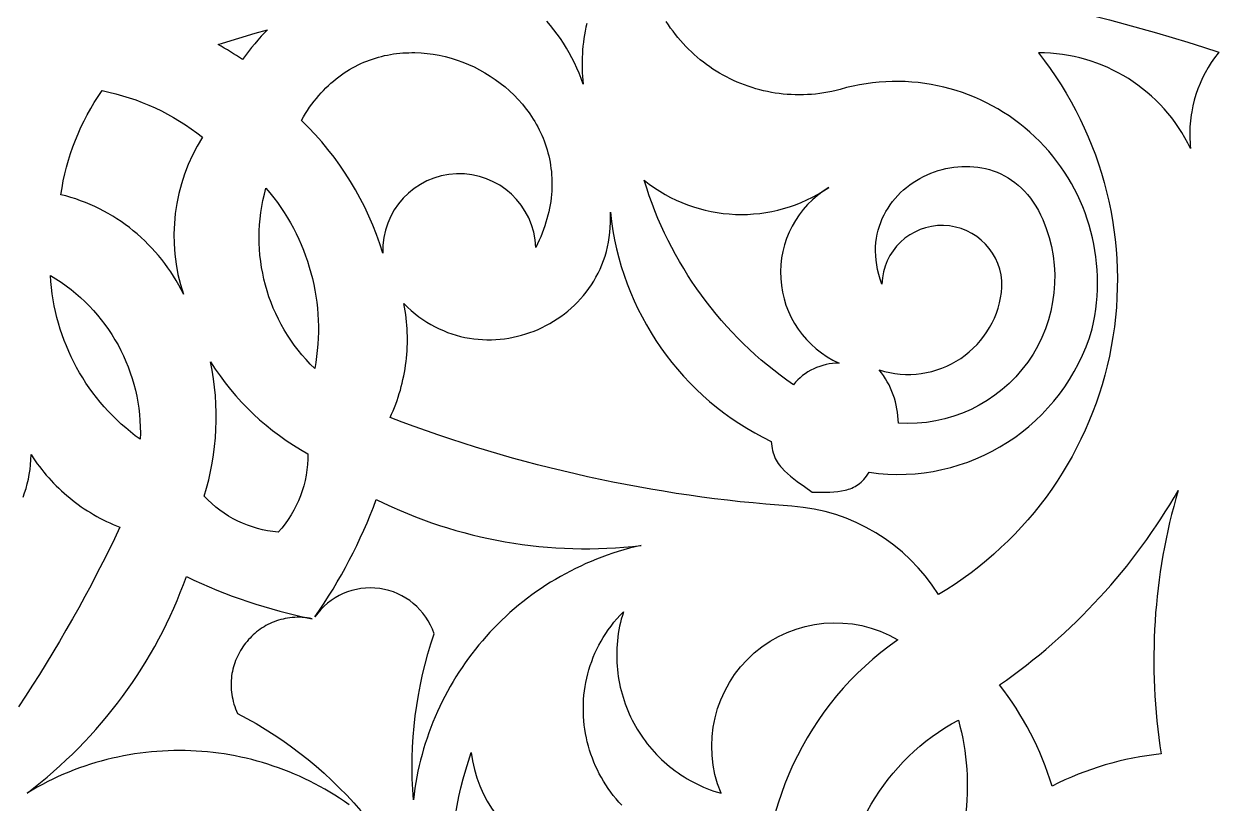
# Model space of a CAD drawing. Extents: x -570 to 570, y -570 to 570.
# Drawn here: x -121.8 to 93.2, y 141.2 to 280.2 of the extents above; entities that cross this region are included whole.
import ezdxf

# ---------------------------------------------------------------- set-up
doc = ezdxf.new("R2010")
doc.units = 0
doc.layers.add('LAYER_1', color=18, linetype='CONTINUOUS')
doc.layers.add('LAYER_2', color=174, linetype='CONTINUOUS')

msp = doc.modelspace()

# ---------------------------------------------------------------- linework, layer by layer
at = {"layer": 'LAYER_1'}
for points in [[(-0.01, 290, -0.080315), (91.37, 275.22), (91.22, 275.04), (90.59, 274.2), (89.99, 273.34), (89.44, 272.46), (88.92, 271.54), (88.45, 270.61), (88.01, 269.65), (87.62, 268.67), (87.28, 267.67), (86.98, 266.66), (86.72, 265.62), (86.52, 264.58), (86.43, 264.05), (86.36, 263.51), (86.3, 262.98), (86.25, 262.44), (86.21, 261.9), (86.19, 261.36), (86.17, 260.81), (86.18, 260.26), (86.19, 259.71), (86.22, 259.16), (86.26, 258.61), (86.31, 258.05), (85.83, 259.02), (85.31, 259.96), (84.76, 260.88), (84.19, 261.78), (83.58, 262.65), (82.95, 263.5), (82.28, 264.32), (81.59, 265.12), (80.88, 265.89), (80.14, 266.63), (79.37, 267.34), (78.58, 268.03), (77.77, 268.69), (76.94, 269.32), (76.09, 269.92), (75.22, 270.49), (74.32, 271.03), (73.41, 271.54), (72.48, 272.02), (71.54, 272.46), (70.58, 272.87), (69.6, 273.25), (68.61, 273.59), (67.61, 273.91), (66.59, 274.18), (65.56, 274.42), (64.52, 274.63), (63.47, 274.79), (62.41, 274.93), (61.34, 275.02), (60.27, 275.07), (59.19, 275.09, -0.453995), (41.34, 178.53, 0.240725), (15.2, 194.27), (15.17, 194.28, -0.074077), (-56.47, 210.08), (-56.19, 210.68), (-55.94, 211.28), (-55.69, 211.88), (-55.46, 212.49), (-55.23, 213.11), (-55.02, 213.72), (-54.83, 214.34), (-54.64, 214.97), (-54.47, 215.59), (-54.31, 216.22), (-54.17, 216.86), (-54.03, 217.49), (-53.91, 218.13), (-53.8, 218.77), (-53.7, 219.41), (-53.62, 220.05), (-53.55, 220.69), (-53.49, 221.34), (-53.44, 221.98), (-53.41, 222.63), (-53.39, 223.28), (-53.38, 223.93), (-53.38, 224.58), (-53.4, 225.22), (-53.43, 225.87), (-53.47, 226.52), (-53.53, 227.17), (-53.6, 227.82), (-53.68, 228.46), (-53.77, 229.11), (-53.88, 229.76), (-54, 230.4), (-53.35, 229.76), (-52.69, 229.16), (-52.01, 228.59), (-51.32, 228.06), (-50.62, 227.56), (-49.91, 227.09), (-49.18, 226.66), (-48.45, 226.26), (-47.71, 225.9), (-46.96, 225.57), (-46.2, 225.26), (-45.43, 225), (-44.66, 224.76), (-43.89, 224.55), (-43.11, 224.38), (-42.33, 224.23), (-41.55, 224.12), (-40.76, 224.03), (-39.97, 223.98), (-39.19, 223.95), (-38.4, 223.96), (-37.62, 223.99), (-36.84, 224.05), (-36.06, 224.14), (-35.29, 224.25), (-34.52, 224.39), (-33.76, 224.56), (-33, 224.76), (-32.26, 224.98), (-31.52, 225.23), (-30.79, 225.5), (-30.07, 225.8), (-29.36, 226.13), (-28.66, 226.48), (-27.97, 226.85), (-27.3, 227.24), (-26.64, 227.66), (-26, 228.11), (-25.37, 228.57), (-24.76, 229.06), (-24.17, 229.57), (-23.59, 230.1), (-23.03, 230.66), (-22.5, 231.23), (-21.98, 231.83), (-21.49, 232.45), (-21.01, 233.08), (-20.56, 233.74), (-20.14, 234.42), (-19.74, 235.11), (-19.36, 235.83), (-19.01, 236.56), (-18.69, 237.31), (-18.39, 238.08), (-18.13, 238.86), (-17.89, 239.67), (-17.69, 240.49), (-17.51, 241.32), (-17.37, 242.18), (-17.26, 243.05), (-17.19, 243.93), (-17.15, 244.83), (-17.14, 245.74), (-17.17, 246.67, 0.260478), (11.51, 205.81), (11.54, 205.38), (11.6, 204.97), (11.67, 204.57), (11.76, 204.19), (11.86, 203.82), (11.98, 203.47), (12.11, 203.14), (12.25, 202.81), (12.41, 202.5), (12.59, 202.2), (12.77, 201.91), (12.97, 201.62), (13.18, 201.35), (13.4, 201.09), (13.88, 200.58), (14.4, 200.09), (14.95, 199.62), (15.54, 199.16), (16.15, 198.7), (17.46, 197.77), (18.84, 196.77), (20.47, 196.79), (21.24, 196.79), (21.98, 196.81), (22.7, 196.85), (23.39, 196.91), (24.06, 197), (24.7, 197.12), (25.01, 197.2), (25.31, 197.29), (25.61, 197.4), (25.9, 197.52), (26.19, 197.65), (26.47, 197.8), (26.75, 197.96), (27.01, 198.14), (27.28, 198.34), (27.54, 198.56), (27.79, 198.8), (28.04, 199.06), (28.28, 199.34), (28.51, 199.64), (28.74, 199.97), (28.97, 200.32, 0.373134), (68.78, 225.87, 0.574165), (23.81, 268.57), (23.08, 268.39), (22.35, 268.22), (21.62, 268.07), (20.89, 267.95), (20.16, 267.84), (19.43, 267.75), (18.71, 267.69), (17.98, 267.64), (17.25, 267.61), (16.53, 267.6), (15.81, 267.61), (15.09, 267.64), (14.37, 267.68), (13.66, 267.75), (12.95, 267.83), (12.24, 267.93), (11.54, 268.05), (10.84, 268.19), (10.15, 268.34), (9.46, 268.51), (8.78, 268.7), (8.1, 268.91), (7.43, 269.13), (6.77, 269.37), (6.11, 269.62), (5.46, 269.89), (4.81, 270.18), (4.18, 270.48), (3.55, 270.8), (2.93, 271.13), (2.32, 271.47), (1.72, 271.84), (1.13, 272.21), (0.55, 272.61), (-0.03, 273.01), (-0.59, 273.43), (-1.14, 273.86), (-1.68, 274.31), (-2.21, 274.77), (-2.73, 275.25), (-3.24, 275.74), (-3.73, 276.24), (-4.21, 276.75), (-4.68, 277.28), (-5.13, 277.81), (-5.58, 278.36), (-6, 278.93), (-6.42, 279.5), (-6.82, 280.09), (-7.2, 280.69)], [(-15.12, 140.96), (-15.65, 141.53), (-16.16, 142.12), (-16.65, 142.72), (-17.12, 143.33), (-17.56, 143.95), (-17.99, 144.59), (-18.4, 145.24), (-18.78, 145.9), (-19.15, 146.58), (-19.49, 147.26), (-19.81, 147.95), (-20.11, 148.65), (-20.39, 149.36), (-20.65, 150.08), (-20.88, 150.8), (-21.09, 151.53), (-21.29, 152.27), (-21.45, 153.01), (-21.6, 153.76), (-21.72, 154.51), (-21.82, 155.26), (-21.9, 156.02), (-21.95, 156.78), (-21.99, 157.54), (-21.99, 158.3), (-21.98, 159.07), (-21.94, 159.83), (-21.88, 160.59), (-21.79, 161.36), (-21.68, 162.12), (-21.55, 162.88), (-21.39, 163.63), (-21.2, 164.38), (-21, 165.13), (-20.76, 165.87), (-20.51, 166.61), (-20.22, 167.35), (-19.92, 168.07), (-19.59, 168.79), (-19.23, 169.5), (-18.84, 170.2), (-18.44, 170.9), (-18, 171.58), (-17.54, 172.26), (-17.06, 172.92), (-16.54, 173.58), (-16, 174.22), (-15.44, 174.85), (-14.85, 175.47), (-15.04, 174.82), (-15.22, 174.17), (-15.38, 173.53), (-15.52, 172.88), (-15.65, 172.23), (-15.76, 171.58), (-15.85, 170.94), (-15.92, 170.29), (-15.98, 169.64), (-16.02, 169), (-16.04, 168.35), (-16.05, 167.71), (-16.04, 167.07), (-16.02, 166.43), (-15.98, 165.79), (-15.92, 165.16), (-15.85, 164.53), (-15.76, 163.9), (-15.66, 163.28), (-15.54, 162.66), (-15.41, 162.04), (-15.26, 161.43), (-15.1, 160.82), (-14.92, 160.22), (-14.73, 159.62), (-14.52, 159.03), (-14.3, 158.45), (-14.07, 157.87), (-13.82, 157.29), (-13.56, 156.72), (-13.28, 156.16), (-12.99, 155.61), (-12.69, 155.06), (-12.37, 154.52), (-12.04, 153.99), (-11.7, 153.46), (-11.34, 152.95), (-10.98, 152.44), (-10.6, 151.94), (-10.2, 151.45), (-9.8, 150.97), (-9.38, 150.5), (-8.95, 150.04), (-8.51, 149.59), (-8.06, 149.15), (-7.6, 148.72), (-7.12, 148.3), (-6.63, 147.89), (-6.14, 147.5), (-5.63, 147.11), (-5.11, 146.74), (-4.58, 146.38), (-4.04, 146.03), (-3.49, 145.7), (-2.93, 145.38), (-2.35, 145.07), (-1.77, 144.77), (-1.18, 144.49), (-0.58, 144.22), (0.03, 143.97), (0.65, 143.73), (1.28, 143.51), (1.92, 143.3), (2.56, 143.11, -0.719328), (34.1, 170.45, 0.270929), (10.49, 119.46, 0.777705)], [(-45.88, 124.61, -0.089383), (-41.99, 150.4, 0.578149), (-4.86, 134.58)]]:
    msp.add_lwpolyline(points, format="xyb", dxfattribs=at)
for points in [[(-21.38, 280.3), (-21.53, 279.64), (-21.66, 278.98), (-21.78, 278.32), (-21.89, 277.65), (-21.98, 276.98), (-22.06, 276.31), (-22.12, 275.64), (-22.17, 274.96), (-22.2, 274.29), (-22.23, 273.61), (-22.23, 272.93), (-22.22, 272.25), (-22.2, 271.57), (-22.17, 270.89), (-22.11, 270.21), (-22.05, 269.53), (-22.39, 270.49), (-22.76, 271.44), (-23.16, 272.38), (-23.59, 273.3), (-24.04, 274.2), (-24.51, 275.08), (-25.01, 275.95), (-25.53, 276.79), (-26.08, 277.62), (-26.65, 278.43), (-27.24, 279.22), (-27.86, 279.99), (-28.49, 280.73)], [(-121.94, 195.88), (-121.66, 196.65), (-121.4, 197.45), (-121.18, 198.26), (-120.99, 199.09), (-120.83, 199.94), (-120.7, 200.8), (-120.6, 201.68), (-120.54, 202.57), (-120.51, 203.48), (-120.16, 202.93), (-119.79, 202.39), (-119.41, 201.86), (-119.02, 201.34), (-118.62, 200.83), (-118.21, 200.32), (-117.79, 199.82), (-117.36, 199.33), (-116.93, 198.85), (-116.48, 198.38), (-116.02, 197.92), (-115.56, 197.47), (-115.09, 197.02), (-114.61, 196.59), (-114.12, 196.16), (-113.62, 195.75), (-113.11, 195.34), (-112.6, 194.95), (-112.08, 194.56), (-111.55, 194.19), (-111.01, 193.82), (-110.47, 193.47), (-109.92, 193.13), (-109.36, 192.79), (-108.79, 192.47), (-108.22, 192.16), (-107.64, 191.86), (-107.06, 191.57), (-106.47, 191.29), (-105.87, 191.03), (-105.27, 190.77), (-104.66, 190.53), (-105.65, 188.45), (-106.66, 186.38), (-107.69, 184.32), (-108.75, 182.27), (-109.81, 180.23), (-110.9, 178.2), (-112.01, 176.18), (-113.13, 174.18), (-114.28, 172.18), (-115.44, 170.19), (-116.62, 168.22), (-117.81, 166.26), (-119.03, 164.3), (-120.26, 162.36), (-121.51, 160.43), (-122.78, 158.52)], [(-63.77, 141.07), (-64.61, 141.65), (-65.47, 142.23), (-66.33, 142.78), (-67.21, 143.31), (-68.09, 143.83), (-68.98, 144.32), (-69.88, 144.8), (-70.78, 145.26), (-71.7, 145.71), (-72.62, 146.13), (-73.54, 146.53), (-74.48, 146.92), (-75.41, 147.29), (-76.36, 147.64), (-77.31, 147.97), (-78.27, 148.28), (-79.23, 148.58), (-80.19, 148.85), (-81.16, 149.11), (-82.14, 149.34), (-83.11, 149.56), (-84.1, 149.76), (-85.08, 149.94), (-86.07, 150.11), (-87.06, 150.25), (-88.05, 150.37), (-89.05, 150.48), (-90.04, 150.57), (-91.04, 150.63), (-92.04, 150.68), (-93.04, 150.71), (-94.05, 150.72), (-95.05, 150.71), (-96.05, 150.69), (-97.05, 150.64), (-98.05, 150.57), (-99.05, 150.49), (-100.05, 150.38), (-101.05, 150.26), (-102.05, 150.12), (-103.04, 149.95), (-104.04, 149.77), (-105.03, 149.57), (-106.01, 149.35), (-107, 149.11), (-107.98, 148.85), (-108.96, 148.57), (-109.93, 148.27), (-110.9, 147.95), (-111.87, 147.62), (-112.83, 147.26), (-113.78, 146.88), (-114.73, 146.49), (-115.68, 146.07), (-116.62, 145.63), (-117.55, 145.18), (-118.48, 144.7), (-119.4, 144.2), (-120.31, 143.69), (-121.21, 143.15), (-120, 144.09), (-118.81, 145.04), (-117.64, 146.01), (-116.48, 147), (-115.35, 148.02), (-114.23, 149.05), (-113.13, 150.1), (-112.06, 151.17), (-111, 152.26), (-109.97, 153.37), (-108.95, 154.49), (-107.96, 155.64), (-106.98, 156.8), (-106.03, 157.98), (-105.1, 159.17), (-104.19, 160.38), (-103.31, 161.61), (-102.44, 162.85), (-101.6, 164.11), (-100.78, 165.38), (-99.99, 166.67), (-99.21, 167.97), (-98.46, 169.29), (-97.74, 170.62), (-97.03, 171.97), (-96.36, 173.33), (-95.7, 174.7), (-95.07, 176.08), (-94.47, 177.48), (-93.89, 178.89), (-93.33, 180.31), (-92.8, 181.75), (-91.46, 181.11), (-90.11, 180.5), (-88.75, 179.91), (-87.38, 179.34), (-86.01, 178.79), (-84.62, 178.27), (-83.23, 177.76), (-81.83, 177.28), (-80.43, 176.82), (-79.01, 176.38), (-77.59, 175.97), (-76.16, 175.58), (-74.73, 175.21), (-73.29, 174.86), (-71.84, 174.53), (-70.39, 174.23), (-70.84, 174.31), (-71.29, 174.38), (-71.74, 174.43), (-72.18, 174.46), (-72.62, 174.48), (-73.06, 174.48), (-73.49, 174.47), (-73.92, 174.44), (-74.34, 174.39), (-74.75, 174.33), (-75.17, 174.26), (-75.57, 174.17), (-75.98, 174.07), (-76.37, 173.95), (-76.76, 173.82), (-77.14, 173.68), (-77.52, 173.52), (-77.89, 173.36), (-78.25, 173.18), (-78.61, 172.99), (-78.96, 172.78), (-79.3, 172.57), (-79.63, 172.34), (-79.96, 172.11), (-80.28, 171.86), (-80.58, 171.61), (-80.88, 171.34), (-81.17, 171.07), (-81.45, 170.78), (-81.73, 170.49), (-81.99, 170.19), (-82.24, 169.88), (-82.48, 169.56), (-82.71, 169.23), (-82.93, 168.9), (-83.14, 168.56), (-83.34, 168.21), (-83.53, 167.86), (-83.71, 167.5), (-83.87, 167.13), (-84.02, 166.76), (-84.16, 166.38), (-84.29, 166), (-84.4, 165.62), (-84.51, 165.22), (-84.59, 164.83), (-84.67, 164.43), (-84.73, 164.03), (-84.78, 163.62), (-84.81, 163.21), (-84.83, 162.8), (-84.83, 162.39), (-84.82, 161.97), (-84.8, 161.55), (-84.76, 161.13), (-84.7, 160.71), (-84.63, 160.29), (-84.54, 159.87), (-84.44, 159.45), (-84.32, 159.02), (-84.18, 158.6), (-84.03, 158.18), (-83.86, 157.76), (-83.67, 157.34), (-82, 156.45), (-80.37, 155.52), (-78.75, 154.55), (-77.17, 153.54), (-75.61, 152.5), (-74.08, 151.41), (-72.58, 150.28), (-71.11, 149.12), (-69.66, 147.92), (-68.25, 146.68), (-66.87, 145.41), (-65.53, 144.1), (-64.21, 142.76), (-62.93, 141.38), (-61.69, 139.97)]]:
    msp.add_lwpolyline(points, dxfattribs=at)
for points in [[(-78.84, 278.7), (-79.45, 278.05), (-80.04, 277.38), (-80.62, 276.71), (-81.19, 276.02), (-81.75, 275.32), (-82.29, 274.62), (-82.82, 273.89, 0.017842), (-87.14, 276.6), (-86.39, 276.84), (-80.54, 278.6), (-78.35, 279.21)], [(-52.04, 275.13), (-50.95, 275.08), (-49.86, 274.99), (-48.78, 274.84), (-47.7, 274.65), (-46.64, 274.41), (-45.58, 274.13), (-44.53, 273.8), (-43.5, 273.43), (-42.48, 273.02), (-41.49, 272.57), (-40.51, 272.07), (-39.55, 271.54), (-38.62, 270.96), (-37.71, 270.35), (-36.82, 269.7), (-35.97, 269.02), (-35.14, 268.3), (-34.35, 267.54), (-33.6, 266.75), (-32.87, 265.94), (-32.19, 265.08), (-31.86, 264.65), (-31.55, 264.2), (-31.24, 263.75), (-30.95, 263.29), (-30.66, 262.83), (-30.39, 262.35), (-30.12, 261.88), (-29.87, 261.39), (-29.63, 260.9), (-29.41, 260.4), (-29.19, 259.89), (-28.99, 259.38), (-28.8, 258.86), (-28.62, 258.33), (-28.46, 257.8), (-28.31, 257.27), (-28.17, 256.73), (-28.05, 256.18), (-27.94, 255.63), (-27.85, 255.07), (-27.77, 254.5), (-27.7, 253.94), (-27.65, 253.36), (-27.62, 252.78), (-27.6, 252.2), (-27.6, 251.61), (-27.61, 251.02), (-27.64, 250.42), (-27.68, 249.82), (-27.74, 249.22), (-27.82, 248.61), (-27.92, 248), (-28.03, 247.38), (-28.16, 246.76), (-28.31, 246.13), (-28.48, 245.51), (-28.66, 244.88), (-28.86, 244.24), (-29.09, 243.61), (-29.33, 242.96), (-29.59, 242.32), (-29.87, 241.68), (-30.17, 241.03), (-30.48, 240.38, 1), (-57.77, 239.39, 0.128453), (-72.3, 263.05), (-71.94, 263.66), (-71.58, 264.26), (-71.2, 264.83), (-70.82, 265.39), (-70.43, 265.94), (-70.03, 266.46), (-69.62, 266.97), (-69.2, 267.46), (-68.78, 267.94), (-68.35, 268.4), (-67.91, 268.84), (-67.47, 269.27), (-67.02, 269.68), (-66.56, 270.07), (-66.09, 270.45), (-65.62, 270.82), (-65.15, 271.16), (-64.66, 271.5), (-64.18, 271.81), (-63.68, 272.11), (-63.19, 272.4), (-62.69, 272.67), (-62.18, 272.93), (-61.67, 273.17), (-61.16, 273.4), (-60.64, 273.61), (-60.12, 273.81), (-59.59, 273.99), (-59.06, 274.16), (-58.53, 274.32), (-58, 274.46), (-57.47, 274.59), (-56.93, 274.7), (-56.39, 274.8), (-55.85, 274.89), (-55.31, 274.96), (-54.76, 275.02), (-54.22, 275.07), (-53.68, 275.1), (-53.13, 275.12), (-52.58, 275.13)], [(-107.85, 268.35, -0.118726), (-89.92, 260.07, 0.224974), (-93.34, 232.05), (-93.75, 232.88), (-94.18, 233.69), (-94.64, 234.49), (-95.11, 235.27), (-95.6, 236.03), (-96.12, 236.79), (-96.65, 237.52), (-97.2, 238.24), (-97.78, 238.94), (-98.37, 239.63), (-98.97, 240.3), (-99.6, 240.95), (-100.24, 241.59), (-100.9, 242.2), (-101.58, 242.8), (-102.27, 243.38), (-102.98, 243.94), (-103.7, 244.48), (-104.44, 245), (-105.19, 245.5), (-105.95, 245.98), (-106.73, 246.44), (-107.53, 246.87), (-108.33, 247.29), (-109.15, 247.68), (-109.98, 248.06), (-110.82, 248.41), (-111.67, 248.73), (-112.53, 249.04), (-113.41, 249.32), (-114.29, 249.58), (-115.18, 249.81), (-114.99, 251.05), (-114.76, 252.28), (-114.49, 253.51), (-114.19, 254.73), (-113.85, 255.94), (-113.47, 257.14), (-113.06, 258.33), (-112.61, 259.51), (-112.13, 260.67), (-111.61, 261.82), (-111.06, 262.96), (-110.48, 264.07), (-109.87, 265.17), (-109.23, 266.25), (-108.55, 267.31)], [(46.94, 254.85), (47.65, 254.8), (48.35, 254.72), (49.06, 254.6), (49.75, 254.46), (50.44, 254.27), (51.13, 254.05), (51.8, 253.8), (52.46, 253.51), (53.12, 253.18), (53.76, 252.82), (54.38, 252.42), (54.99, 251.98), (55.58, 251.5), (56.16, 250.98), (56.72, 250.42), (57.25, 249.82), (57.77, 249.18), (58.26, 248.5), (58.72, 247.78), (59.17, 247.01), (59.58, 246.21), (59.97, 245.36, -0.562024), (34.2, 209.09, 0.166667), (30.79, 218.59, 0.487168), (52.68, 233.34, 1), (31.27, 233.88), (30.96, 234.75), (30.71, 235.61), (30.5, 236.46), (30.34, 237.3), (30.22, 238.12), (30.15, 238.93), (30.12, 239.73), (30.14, 240.51), (30.19, 241.28), (30.29, 242.03), (30.42, 242.77), (30.6, 243.49), (30.81, 244.19), (31.05, 244.87), (31.33, 245.54), (31.64, 246.19), (31.98, 246.82), (32.35, 247.43), (32.75, 248.02), (33.17, 248.59), (33.63, 249.14), (34.1, 249.66), (34.6, 250.17), (35.13, 250.65), (35.67, 251.11), (36.24, 251.54), (36.82, 251.95), (37.42, 252.34), (38.04, 252.7), (38.67, 253.03), (39.31, 253.34), (39.97, 253.62), (40.64, 253.88), (41.31, 254.1), (42, 254.3), (42.69, 254.47), (43.39, 254.61), (44.1, 254.72), (44.81, 254.8), (45.52, 254.85), (46.23, 254.86)], [(-11.13, 252.37, 0.329739), (21.79, 251.09, 0.606751), (23.63, 219.77), (23.04, 219.76), (22.45, 219.71), (21.87, 219.64), (21.29, 219.53), (20.73, 219.38), (20.17, 219.21), (19.62, 219), (19.09, 218.77), (18.57, 218.51), (18.06, 218.22), (17.58, 217.9), (17.11, 217.55), (16.67, 217.18), (16.24, 216.78), (15.84, 216.36), (15.47, 215.92), (14.29, 216.76), (13.12, 217.61), (11.98, 218.5), (10.86, 219.4), (9.75, 220.33), (8.67, 221.28), (7.61, 222.25), (6.58, 223.24), (5.56, 224.25), (4.56, 225.29), (3.59, 226.34), (2.64, 227.41), (1.72, 228.5), (0.81, 229.61), (-0.07, 230.74), (-0.92, 231.89), (-1.75, 233.05), (-2.56, 234.23), (-3.34, 235.43), (-4.1, 236.64), (-4.83, 237.88), (-5.54, 239.12), (-6.22, 240.38), (-6.87, 241.66), (-7.5, 242.95), (-8.1, 244.26), (-8.68, 245.58), (-9.22, 246.91), (-9.74, 248.25), (-10.23, 249.61), (-10.7, 250.98)], [(-78.61, 250.96, -0.228229), (-69.91, 218.82, -0.276488)], [(-88.49, 220, 0.126855), (-71.12, 203.61, -0.186674), (-76.43, 189.65), (-77.38, 189.75), (-78.31, 189.89), (-79.23, 190.08), (-80.14, 190.31), (-81.04, 190.58), (-81.92, 190.89), (-82.79, 191.24), (-83.64, 191.63), (-84.47, 192.05), (-85.28, 192.52), (-86.06, 193.02), (-86.83, 193.56), (-87.57, 194.13), (-88.29, 194.74), (-88.98, 195.39), (-89.64, 196.07), (-89.21, 197.52), (-88.83, 198.99), (-88.5, 200.47), (-88.21, 201.95), (-87.98, 203.45), (-87.79, 204.95), (-87.64, 206.45), (-87.55, 207.96), (-87.5, 209.47), (-87.5, 210.98), (-87.54, 212.49), (-87.64, 214), (-87.78, 215.51), (-87.97, 217.01), (-88.2, 218.51)], [(83.71, 195.67), (83.31, 194.23), (82.94, 192.8), (82.59, 191.35), (82.26, 189.9), (81.96, 188.45), (81.67, 187), (81.4, 185.54), (81.15, 184.08), (80.92, 182.61), (80.72, 181.15), (80.53, 179.68), (80.37, 178.21), (80.22, 176.73), (80.09, 175.26), (79.99, 173.78), (79.91, 172.3), (79.84, 170.82), (79.8, 169.34), (79.77, 167.86), (79.77, 166.38), (79.78, 164.89), (79.82, 163.41), (79.88, 161.93), (79.95, 160.45), (80.05, 158.97), (80.17, 157.49), (80.3, 156.01), (80.46, 154.53), (80.64, 153.06), (80.84, 151.58), (81.05, 150.11), (79.78, 149.97), (78.52, 149.79), (77.26, 149.59), (76.01, 149.36), (74.76, 149.1), (73.52, 148.81), (72.29, 148.49), (71.06, 148.15), (69.85, 147.77), (68.64, 147.37), (67.44, 146.94), (66.25, 146.49), (65.07, 146), (63.91, 145.49), (62.75, 144.95), (61.61, 144.39), (61.22, 145.61), (60.81, 146.82), (60.37, 148.02), (59.9, 149.2), (59.41, 150.38), (58.88, 151.55), (58.34, 152.7), (57.76, 153.84), (57.16, 154.96), (56.54, 156.07), (55.88, 157.17), (55.21, 158.25), (54.5, 159.32), (53.78, 160.37), (53.03, 161.4), (52.25, 162.42, 0.11065), (84.12, 197.1)], [(-58.93, 195.47, 0.145764), (-11.71, 187.29), (-12.74, 187.05), (-13.75, 186.79), (-14.76, 186.51), (-15.76, 186.21), (-16.74, 185.9), (-17.72, 185.56), (-18.69, 185.21), (-19.65, 184.84), (-20.6, 184.45), (-21.54, 184.04), (-22.47, 183.62), (-23.39, 183.17), (-24.3, 182.72), (-25.2, 182.24), (-26.09, 181.75), (-26.97, 181.24), (-27.83, 180.72), (-28.68, 180.18), (-29.53, 179.62), (-30.36, 179.05), (-31.17, 178.46), (-31.98, 177.86), (-32.77, 177.24), (-33.55, 176.61), (-34.32, 175.97), (-35.08, 175.31), (-35.82, 174.64), (-36.55, 173.95), (-37.26, 173.25), (-37.96, 172.53), (-38.65, 171.81), (-39.32, 171.07), (-39.98, 170.31), (-40.63, 169.55), (-41.26, 168.77), (-41.87, 167.98), (-42.47, 167.18), (-43.06, 166.37), (-43.63, 165.55), (-44.18, 164.71), (-44.72, 163.87), (-45.24, 163.01), (-45.74, 162.14), (-46.23, 161.27), (-46.71, 160.38), (-47.16, 159.48), (-47.6, 158.58), (-48.02, 157.66), (-48.43, 156.74), (-48.82, 155.8), (-49.19, 154.86), (-49.54, 153.91), (-49.87, 152.95), (-50.19, 151.98), (-50.49, 151.01), (-50.77, 150.03), (-51.03, 149.04), (-51.27, 148.04), (-51.49, 147.04), (-51.69, 146.03), (-51.88, 145.01), (-52.04, 143.99), (-52.18, 142.96), (-52.31, 141.92), (-52.43, 143.8), (-52.51, 145.68), (-52.54, 147.56), (-52.53, 149.44), (-52.46, 151.31), (-52.35, 153.18), (-52.19, 155.05), (-51.98, 156.92), (-51.72, 158.77), (-51.42, 160.62), (-51.07, 162.47), (-50.67, 164.3), (-50.23, 166.13), (-49.73, 167.94), (-49.19, 169.75), (-48.61, 171.54, 0.61665), (-69.88, 174.54, 0.063158)], [(44.9, 156.16, -0.207503), (40.23, 122.08, 0.794747), (23.96, 120.28, -0.281952)]]:
    msp.add_lwpolyline(points, format="xyb", close=True, dxfattribs=at)
msp.add_lwpolyline([(-116.09, 234.83), (-115.16, 234.22), (-114.25, 233.58), (-113.37, 232.91), (-112.52, 232.22), (-111.7, 231.49), (-110.9, 230.75), (-110.13, 229.98), (-109.38, 229.18), (-108.67, 228.36), (-107.98, 227.52), (-107.33, 226.66), (-106.7, 225.78), (-106.1, 224.88), (-105.54, 223.96), (-105, 223.02), (-104.5, 222.06), (-104.03, 221.09), (-103.59, 220.1), (-103.18, 219.1), (-102.81, 218.08), (-102.47, 217.05), (-102.17, 216.01), (-101.9, 214.95), (-101.67, 213.89), (-101.47, 212.81), (-101.3, 211.73), (-101.18, 210.64), (-101.09, 209.54), (-101.04, 208.43), (-101.02, 207.32), (-101.05, 206.2), (-101.93, 206.85), (-102.78, 207.52), (-103.62, 208.22), (-104.44, 208.93), (-105.23, 209.67), (-106, 210.42), (-106.74, 211.2), (-107.47, 211.99), (-108.17, 212.81), (-108.84, 213.64), (-109.49, 214.49), (-110.12, 215.36), (-110.72, 216.24), (-111.3, 217.14), (-111.85, 218.05), (-112.38, 218.98), (-112.88, 219.93), (-113.35, 220.88), (-113.8, 221.85), (-114.22, 222.84), (-114.61, 223.83), (-114.97, 224.84), (-115.31, 225.86), (-115.62, 226.88), (-115.9, 227.92), (-116.15, 228.97), (-116.37, 230.02), (-116.57, 231.09), (-116.73, 232.16), (-116.86, 233.24), (-116.97, 234.32), (-117.04, 235.41)], close=True, dxfattribs=at)
at = {"layer": 'LAYER_2'}
msp.add_lwpolyline([(0, 570, 0.414214), (-570, 0, 0.414214), (0, -570, 0.414214), (570, 0, 0.414214)], format="xyb", close=True, dxfattribs=at)

doc.saveas('drawing.dxf')
